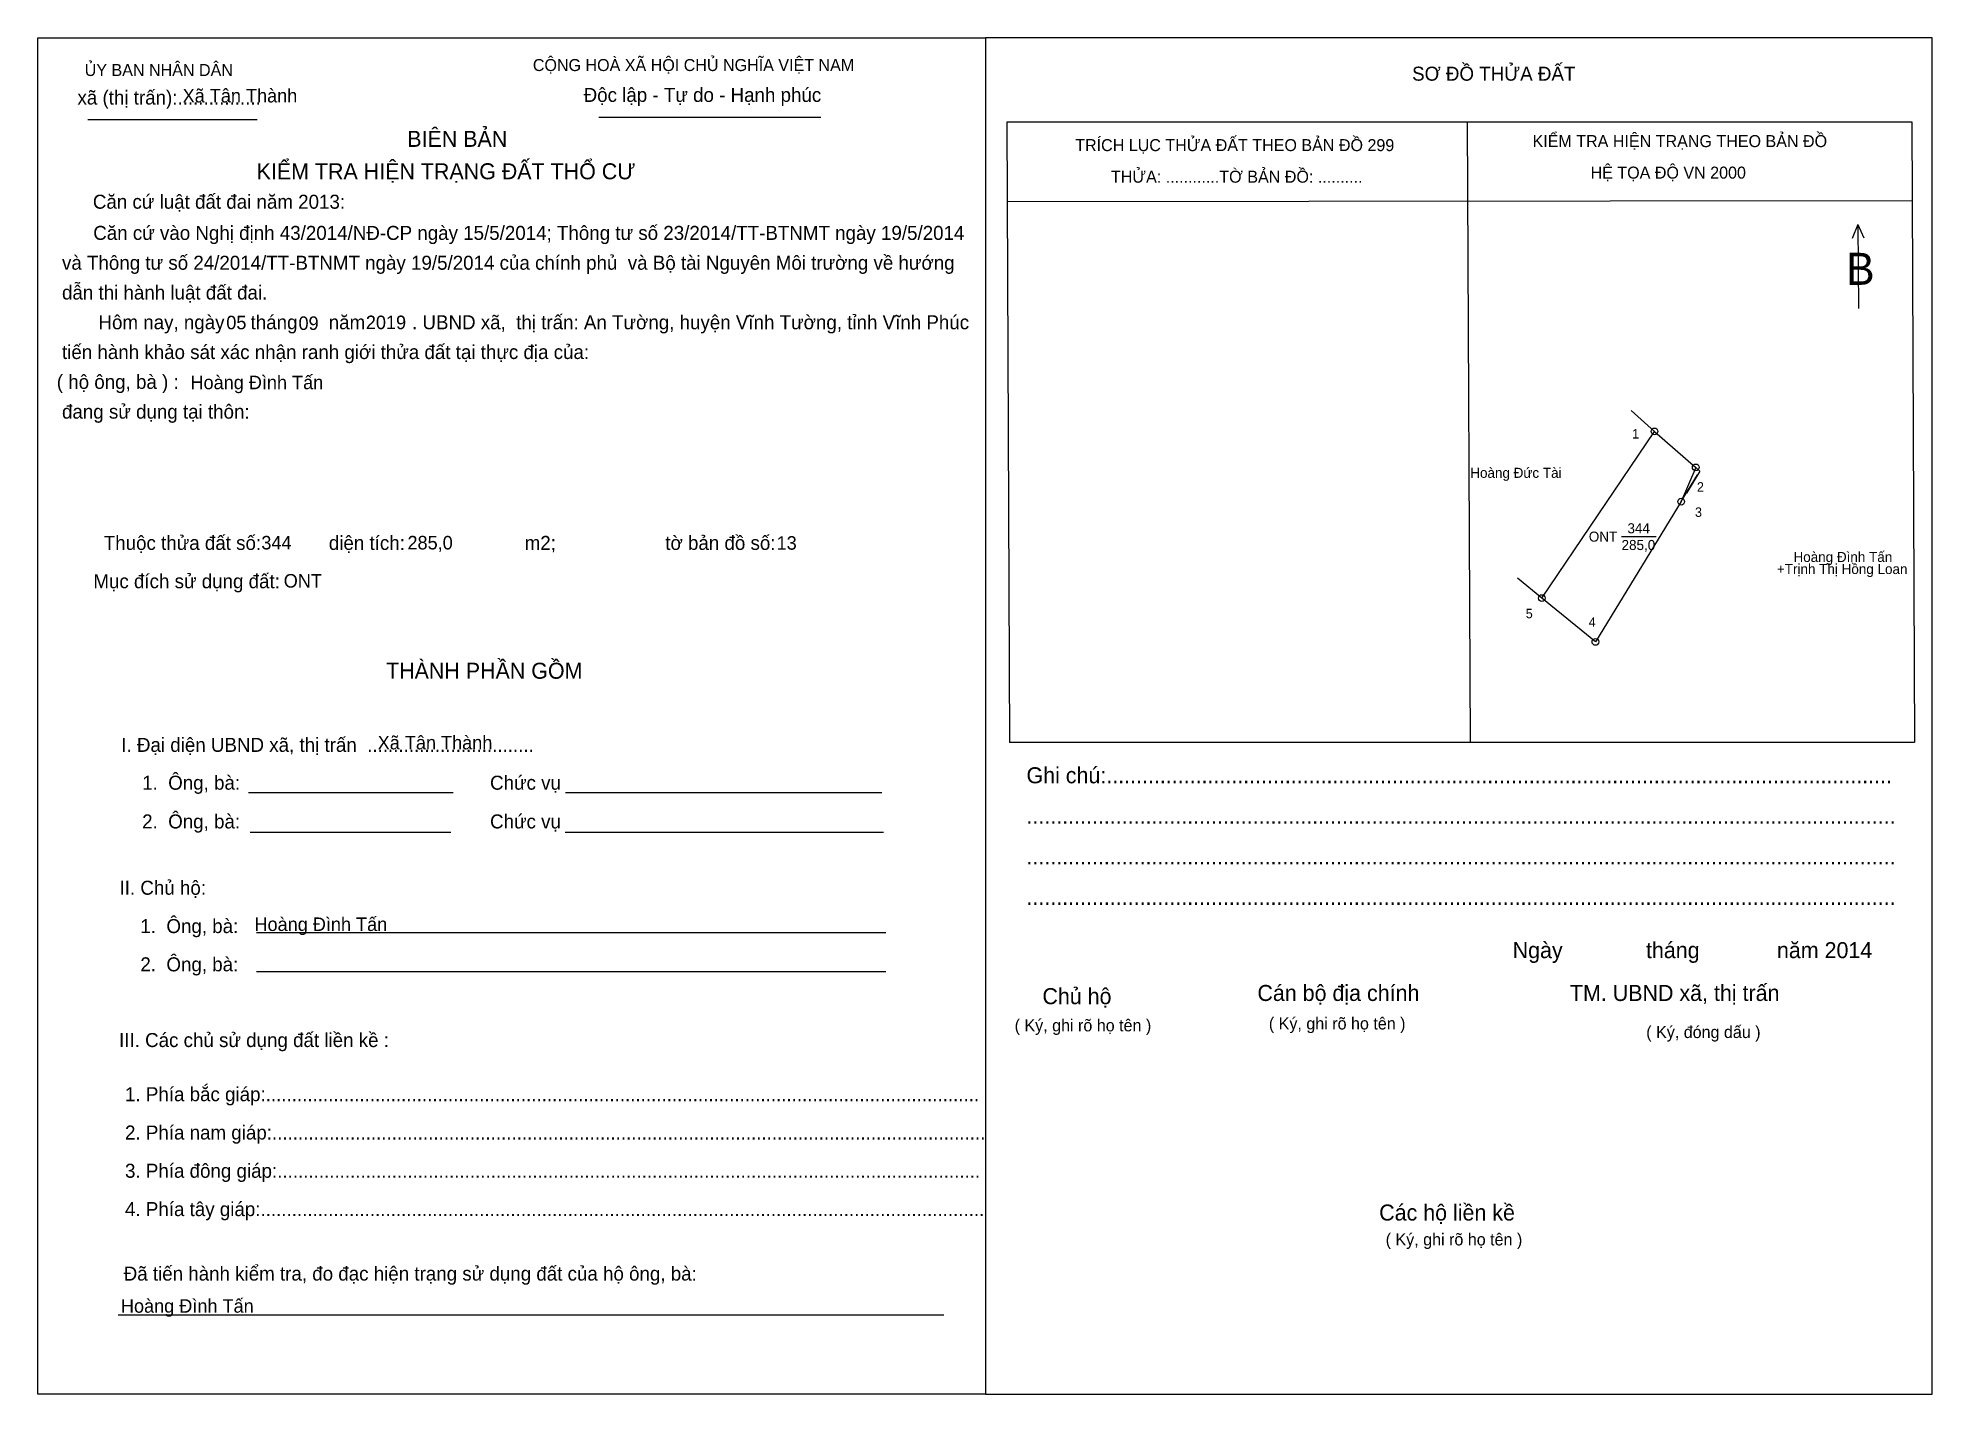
# Model space of a CAD drawing. Extents: x 540330 to 540613, y 1835171 to 1835374.
import ezdxf

# ---------------------------------------------------------------- set-up
doc = ezdxf.new("R2010")
doc.units = 0
for name, color, linetype in [('bbhtNoiDung', 7, 'Continuous'), ('bbhtTemplate', 7, 'Continuous'), ('CanhThua', 7, 'Continuous'), ('MocDinhThua', 7, 'Continuous'), ('NhanDiaChinhThua', 7, 'Continuous'), ('NhanTuCan', 7, 'Continuous'), ('RauThua', 7, 'Continuous'), ('SoHieuDinhThua', 7, 'Continuous')]:
    doc.layers.add(name, color=color, linetype=linetype)

msp = doc.modelspace()

# ---------------------------------------------------------------- linework, layer by layer
at = {"layer": 'bbhtTemplate'}
for p, q in [((540337.77, 1835361.49), (540363.04, 1835361.49)), ((540414.11, 1835361.82), (540447.26, 1835361.82)), ((540543.82, 1835361.15), (540544.29, 1835268.37)), ((540475.09, 1835349.22), (540610.26, 1835349.36)), ((540602.17, 1835345.79), (540601.36, 1835343.7)), ((540602.17, 1835345.79), (540603.11, 1835343.77)), ((540602.17, 1835345.79), (540602.3, 1835333.25)), ((540361.76, 1835260.89), (540392.35, 1835260.89)), ((540409.13, 1835260.89), (540456.36, 1835260.89)), ((540362.03, 1835254.96), (540392.01, 1835254.96)), ((540409.06, 1835254.96), (540456.63, 1835254.96)), ((540362.97, 1835239.93), (540456.97, 1835239.93)), ((540362.97, 1835234.14), (540456.97, 1835234.14)), ((540342.29, 1835182.8), (540465.66, 1835182.8))]:
    msp.add_line(p, q, dxfattribs=at)
for points in [[(540330.29, 1835170.94), (540330.29, 1835373.68), (540471.86, 1835373.68), (540471.86, 1835170.94)], [(540613.29, 1835170.94), (540613.29, 1835373.68), (540471.86, 1835373.68), (540471.86, 1835170.94)]]:
    msp.add_lwpolyline(points, close=True, dxfattribs=at)
for points in [[(540475.5, 1835268.37), (540475.09, 1835361.15), (540610.26, 1835361.15), (540610.66, 1835268.37)], [(540610.59, 1835268.37), (540475.43, 1835268.37)]]:
    msp.add_lwpolyline(points, dxfattribs=at)
at = {"layer": 'CanhThua'}
for p, q in [((540554.99, 1835289.94), (540571.82, 1835314.86)), ((540571.82, 1835314.86), (540577.97, 1835309.48)), ((540577.97, 1835309.48), (540575.8, 1835304.35)), ((540575.8, 1835304.35), (540562.98, 1835283.38)), ((540562.98, 1835283.38), (540554.99, 1835289.94))]:
    msp.add_line(p, q, dxfattribs=at)
at = {"layer": 'MocDinhThua'}
for centre in [(540571.82, 1835314.86), (540577.97, 1835309.48), (540575.8, 1835304.35), (540554.99, 1835289.94), (540562.98, 1835283.38)]:
    msp.add_circle(centre, 0.5, dxfattribs=at)
at = {"layer": 'NhanDiaChinhThua'}
msp.add_line((540566.89, 1835299.12), (540572.04, 1835299.12), dxfattribs=at)
at = {"layer": 'RauThua'}
for p, q in [((540571.82, 1835314.86), (540568.32, 1835318)), ((540578.6, 1835308.93), (540576.59, 1835305.64)), ((540577.97, 1835309.48), (540578.6, 1835308.93)), ((540575.8, 1835304.35), (540578.25, 1835308.36)), ((540554.99, 1835289.94), (540551.36, 1835292.92))]:
    msp.add_line(p, q, dxfattribs=at)

# ---------------------------------------------------------------- texts
at = {"layer": 'bbhtNoiDung'}
for s, height, p in [('Xã Tân Thành', 2.0214, (540351.92, 1835364.03)), ('05', 2.021, (540358.44, 1835330.12)), ('09', 2.021, (540369.23, 1835330.02)), ('2019', 2.021, (540379.29, 1835330.14)), ('Hoàng Đình Tấn', 2.0214, (540353.09, 1835321.16)), ('344', 2.021, (540363.68, 1835297.21)), ('285,0', 2.021, (540385.51, 1835297.21)), ('13', 2.021, (540440.66, 1835297.17)), ('ONT', 2.021, (540367.02, 1835291.51)), ('Xã Tân Thành', 2.0214, (540381.06, 1835267.32)), ('Hoàng Đình Tấn', 2.0214, (540362.65, 1835240.17)), ('Hoàng Đình Tấn', 2.0214, (540342.7, 1835183.11))]:
    msp.add_text(s, height=height, dxfattribs=at).set_placement(p)
at = {"layer": 'bbhtTemplate'}
for s, height, p in [('CỘNG HOÀ XÃ HỘI CHỦ NGHĨA VIỆT NAM', 1.795, (540404.24, 1835368.72)), ('ỦY BAN NHÂN DÂN', 1.795, (540337.29, 1835367.98)), ('SƠ ĐỒ THỬA ĐẤT', 2.094, (540535.6, 1835367.28)), ('xã (thị trấn):................', 2.094, (540336.21, 1835363.71)), ('Độc lập - Tự do - Hạnh phúc', 2.094, (540411.83, 1835364.11)), ('BIÊN BẢN', 2.393, (540385.48, 1835357.39)), ('KIỂM TRA HIỆN TRẠNG THEO BẢN ĐỒ', 1.795, (540553.59, 1835357.35)), ('TRÍCH LỤC THỬA ĐẤT THEO BẢN ĐỒ 299', 1.795, (540485.27, 1835356.75)), ('KIỂM TRA HIỆN TRẠNG ĐẤT THỔ CƯ', 2.3934, (540362.97, 1835352.54)), ('        THỬA: ............TỜ BẢN ĐỒ: ..........', 1.795, (540485.27, 1835352.03)), ('             HỆ TỌA ĐỘ VN 2000', 1.795, (540553.59, 1835352.64)), ('Căn cứ luật đất đai năm 2013:', 2.094, (540338.51, 1835348.14)), ('       Căn cứ vào Nghị định 43/2014/NĐ-CP ngày 15/5/2014; Thông tư số 23/2014/TT-BTNMT ngày 19/5/2014', 2.09404, (540333.12, 1835343.48)), (' và Thông tư số 24/2014/TT-BTNMT ngày 19/5/2014 của chính phủ  và Bộ tài Nguyên Môi trường về hướng', 2.094, (540333.12, 1835339.02)), ('B', 4.79, (540600.42, 1835336.76)), (' dẫn thi hành luật đất đai.', 2.094, (540333.12, 1835334.57)), ('        Hôm nay, ngày     tháng      năm         . UBND xã,  thị trấn: An Tường, huyện Vĩnh Tường, tỉnh Vĩnh Phúc', 2.09404, (540333.12, 1835330.12)), (' tiến hành khảo sát xác nhận ranh giới thửa đất tại thực địa của:', 2.094, (540333.12, 1835325.67)), ('( hộ ông, bà ) :', 2.094, (540333.12, 1835321.21)), (' đang sử dụng tại thôn:', 2.094, (540333.12, 1835316.76)), ('  Thuộc thửa đất số:             diện tích:                       m2;                     tờ bản đồ số:', 2.09404, (540338.58, 1835297.14)), ('Mục đích sử dụng đất:', 2.094, (540338.58, 1835291.41)), ('THÀNH PHẦN GỒM', 2.3934, (540382.31, 1835277.88)), ('I. Đại diện UBND xã, thị trấn  ................................', 2.094, (540342.76, 1835266.95)), ('    1.  Ông, bà:                                                Chức vụ', 2.094, (540342.76, 1835261.29)), ('Ghi chú:....................................................................................................................................', 2.39344, (540477.99, 1835262.25)), ('    2.  Ông, bà:                                                Chức vụ', 2.094, (540342.76, 1835255.5)), ('..................................................................................................................................................', 2.39344, (540477.99, 1835256.19)), ('..................................................................................................................................................', 2.39344, (540477.99, 1835250.12)), ('II. Chủ hộ:', 2.094, (540342.49, 1835245.59)), ('..................................................................................................................................................', 2.39344, (540477.99, 1835244.06)), ('    1.  Ông, bà:', 2.094, (540342.49, 1835239.86)), ('Ngày              tháng             năm 2014', 2.3934, (540550.62, 1835236.11)), ('    2.  Ông, bà:', 2.094, (540342.49, 1835234.14)), ('Cán bộ địa chính', 2.3934, (540512.49, 1835229.71)), ('TM. UBND xã, thị trấn', 2.3934, (540559.18, 1835229.71)), ('Chủ hộ', 2.393, (540480.37, 1835229.23)), ('( Ký, ghi rõ họ tên )', 1.795, (540476.22, 1835225.17)), ('( Ký, ghi rõ họ tên )', 1.795, (540514.2, 1835225.45)), ('III. Các chủ sử dụng đất liền kề :', 2.094, (540342.42, 1835222.82)), ('( Ký, đóng dấu )', 1.795, (540570.58, 1835224.17)), ('    1. Phía bắc giáp:.........................................................................................................................................', 2.09404, (540340.2, 1835214.73)), ('    2. Phía nam giáp:.........................................................................................................................................', 2.09404, (540340.2, 1835209)), ('    3. Phía đông giáp:.......................................................................................................................................', 2.09404, (540340.2, 1835203.28)), ('    4. Phía tây giáp:...........................................................................................................................................', 2.09404, (540340.2, 1835197.55)), ('Các hộ liền kề', 2.3934, (540530.68, 1835196.89)), ('( Ký, ghi rõ họ tên )', 1.795, (540531.65, 1835193.17)), ('    Đã tiến hành kiểm tra, đo đạc hiện trạng sử dụng đất của hộ ông, bà:', 2.094, (540340, 1835187.91))]:
    msp.add_text(s, height=height, dxfattribs=at).set_placement(p)
at = {"layer": 'NhanDiaChinhThua'}
for s, p in [('344', (540567.77, 1835299.62)), ('ONT', (540562, 1835298.37)), ('285,0', (540566.89, 1835297.12))]:
    msp.add_text(s, height=1.504, dxfattribs=at).set_placement(p)
at = {"layer": 'NhanTuCan'}
for s, p in [('Hoàng Đức Tài', (540544.29, 1835307.91)), ('+Trịnh Thị Hồng Loan', (540590.1, 1835293.53)), ('Hoàng Đình Tấn', (540592.58, 1835295.33))]:
    msp.add_text(s, height=1.5036, dxfattribs=at).set_placement(p)
at = {"layer": 'SoHieuDinhThua'}
for s, p in [('1', (540568.47, 1835313.79)), ('2', (540578.15, 1835305.85)), ('3', (540577.86, 1835302.08)), ('5', (540552.58, 1835286.92)), ('4', (540561.98, 1835285.64))]:
    msp.add_text(s, height=1.41, dxfattribs=at).set_placement(p)

doc.saveas('drawing.dxf')
